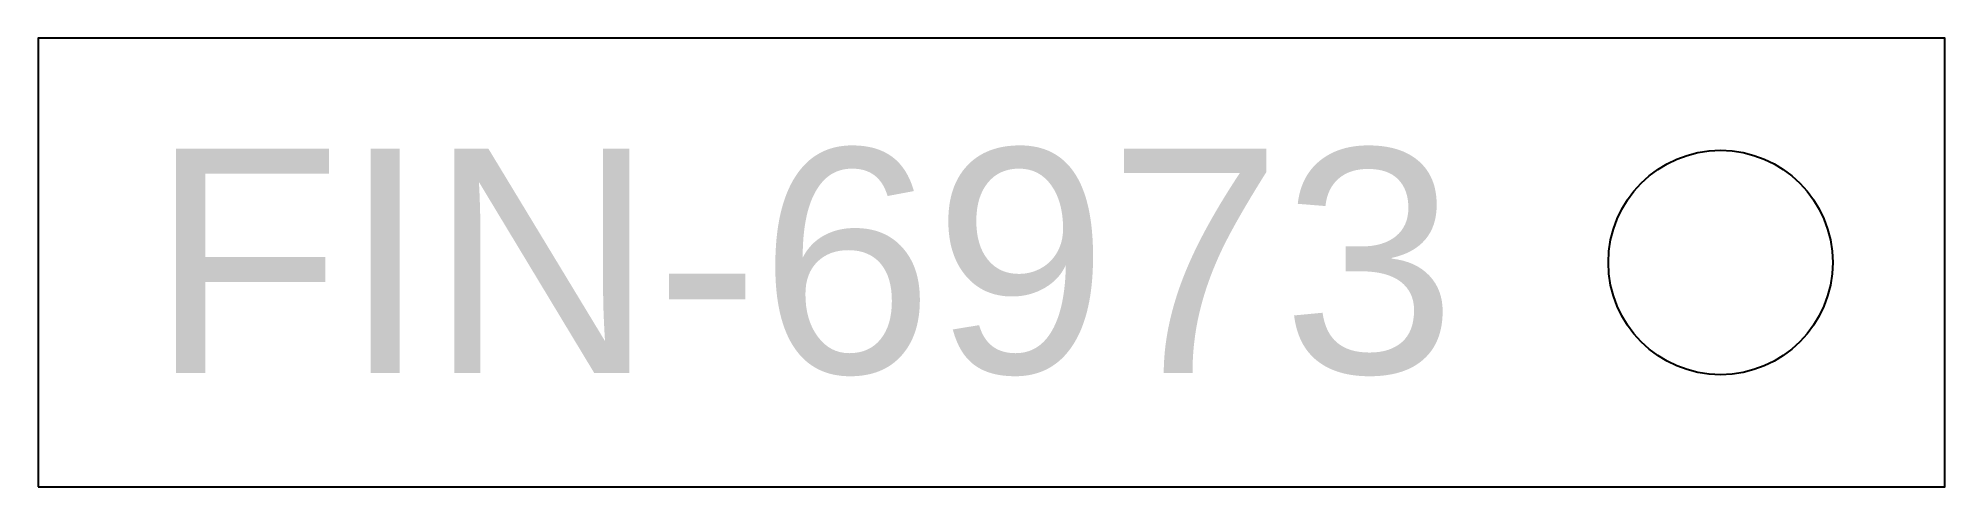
# Model space of a CAD drawing. Header units: inches. Extents: x 0 to 8.5, y 0 to 2.
import ezdxf

# ---------------------------------------------------------------- set-up
doc = ezdxf.new("R2010")
doc.units = ezdxf.units.IN
doc.header["$MEASUREMENT"] = 0
doc.styles.get("Standard").update_dxf_attribs({"font": 'arial.ttf'})

msp = doc.modelspace()

# ---------------------------------------------------------------- linework, layer by layer
msp.add_lwpolyline([(0, 0), (8.5, 0), (8.5, 2), (0, 2)], close=True)
msp.add_circle((7.5, 1), 0.5)

# ---------------------------------------------------------------- texts
at = {"insert": (0.5, 1), "char_height": 0.2, "attachment_point": 4}
msp.add_mtext_dynamic_manual_height_columns('{\\H5x;FIN-6973}', width=6.046696, gutter_width=1, heights=[1.4795], dxfattribs=at)

doc.saveas('drawing.dxf')
